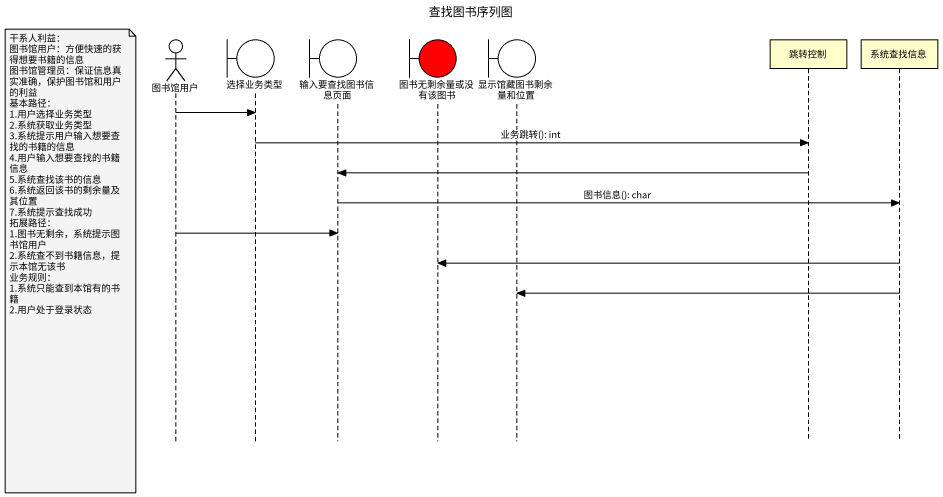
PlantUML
@startuml
title 查找图书序列图
hide footbox
actor 图书馆用户
boundary 选择业务类型
boundary 输入要查找图书信息页面
boundary 图书无剩余量或没有该图书 #FF0000
boundary 显示馆藏图书剩余量和位置
participant 跳转控制
participant 系统查找信息

图书馆用户 -> 选择业务类型
选择业务类型 -> 跳转控制 : 业务跳转(): int
跳转控制 -> 输入要查找图书信息页面
输入要查找图书信息页面 -> 系统查找信息 : 图书信息(): char
图书馆用户 -> 输入要查找图书信息页面
note left of 图书馆用户
  干系人利益：
  图书馆用户：方便快速的获得想要书籍的信息
  图书馆管理员：保证信息真实准确，保护图书馆和用户的利益
  基本路径：
  1.用户选择业务类型
  2.系统获取业务类型
  3.系统提示用户输入想要查找的书籍的信息
  4.用户输入想要查找的书籍信息
  5.系统查找该书的信息
  6.系统返回该书的剩余量及其位置
  7.系统提示查找成功
  拓展路径：
  1.图书无剩余，系统提示图书馆用户
  2.系统查不到书籍信息，提示本馆无该书
  业务规则：
  1.系统只能查到本馆有的书籍
  2.用户处于登录状态
end note
系统查找信息 -> 图书无剩余量或没有该图书
系统查找信息 -> 显示馆藏图书剩余量和位置
@enduml
